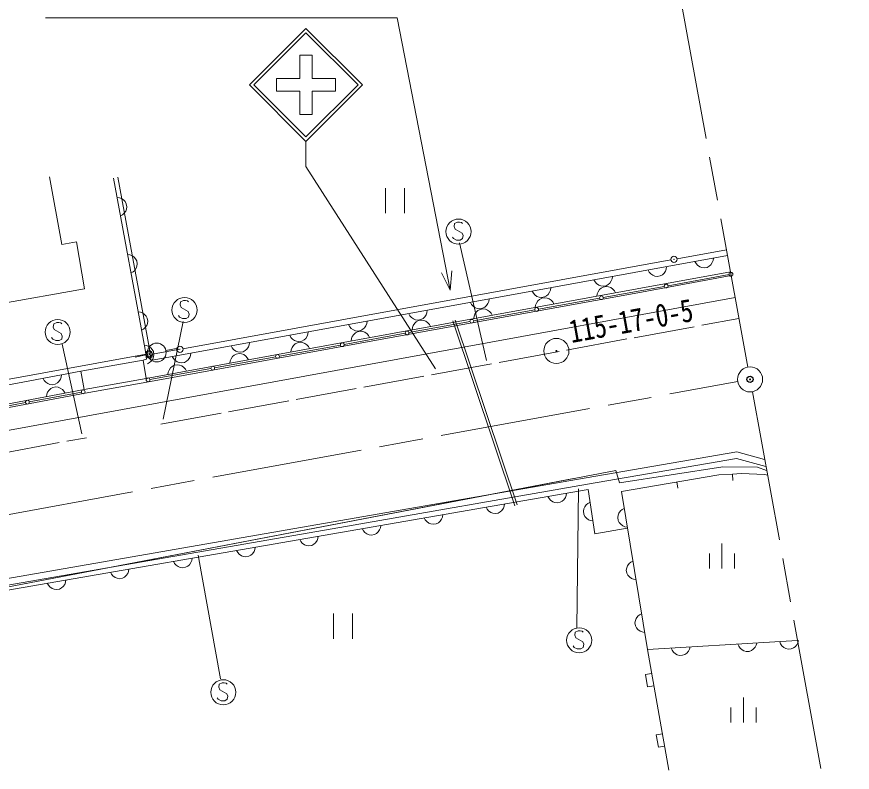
# Model space of a CAD drawing. Units: millimetres, scale not verified. Extents: x 40000 to 680000, y 20000 to 380000.
# Drawn here: x 498107 to 564659, y 259307 to 319496 of the extents above; entities that cross this region are included whole.
import ezdxf
from ezdxf.enums import TextEntityAlignment as Align

# ---------------------------------------------------------------- set-up
doc = ezdxf.new("R2010")
doc.units = ezdxf.units.MM
doc.header["$LTSCALE"] = 1000
doc.header["$PDMODE"] = 32
doc.header["$PDSIZE"] = 500
doc.linetypes.add('CHAIN', pattern=[18.5, 12, -1.5, 3.5, -1.5])
for name, color, linetype, lineweight in [('M-BGD', 7, 'Continuous', 13), ('M-BGD-EXST', 7, 'Continuous', 13), ('M-BMK', 2, 'CHAIN', 13), ('M-BMK-ROW', 30, 'Continuous', 13), ('M-BMK-SRVR', 3, 'Continuous', 13), ('M-STR-HTXT', 7, 'Continuous', 13), ('M-STR-STRC', 7, 'Continuous', 13)]:
    doc.layers.add(name, color=color, linetype=linetype, lineweight=lineweight)
doc.layers.add('M-OTRS', color=6, linetype='Continuous')
doc.styles.add('ＭＳ ゴシック', font='')
doc.styles.get('ＭＳ ゴシック').set_extended_font_data('MS Gothic')

msp = doc.modelspace()

# ---------------------------------------------------------------- linework, layer by layer
at = {"layer": 'M-BGD'}
for p, q in [((501688, 301363), (500726, 306730)), ((508326, 292978), (505816, 306646)), ((505816, 306646), (508326, 292978)), ((506160, 306709), (508671, 293036)), ((527485, 305834), (527485, 303834)), ((529005, 303834), (529005, 305834)), ((506286, 305079), (506098, 305105)), ((506450, 305018), (506286, 305079)), ((506625, 304897), (506450, 305018)), ((506740, 304766), (506625, 304897)), ((506832, 304600), (506740, 304766)), ((506787, 304012), (506849, 304176)), ((506875, 304364), (506832, 304600)), ((506849, 304176), (506875, 304364)), ((506369, 303630), (506536, 303722)), ((506536, 303722), (506667, 303837)), ((506667, 303837), (506787, 304012)), ((502869, 301574), (501688, 301363)), ((503516, 297830), (502869, 301574)), ((507123, 300523), (506935, 300550)), ((507287, 300462), (507123, 300523)), ((507462, 300341), (507287, 300462)), ((507577, 300210), (507462, 300341)), ((507669, 300044), (507577, 300210)), ((547274, 299114), (554724, 300464)), ((553572, 300072), (553599, 300260)), ((507624, 299456), (507686, 299620)), ((507712, 299808), (507669, 300044)), ((507686, 299620), (507712, 299808)), ((549847, 299398), (549874, 299585)), ((552123, 299993), (552214, 299826)), ((552214, 299826), (552330, 299695)), ((552330, 299695), (552504, 299574)), ((552504, 299574), (552667, 299512)), ((552667, 299512), (552855, 299485)), ((552855, 299485), (553091, 299528)), ((553091, 299528), (553258, 299619)), ((553258, 299619), (553389, 299734)), ((553389, 299734), (553510, 299909)), ((553510, 299909), (553572, 300072)), ((507206, 299074), (507372, 299166)), ((507372, 299166), (507504, 299282)), ((507504, 299282), (507624, 299456)), ((527616, 295524), (547274, 299114)), ((554959, 299171), (547515, 297808)), ((554959, 299171), (547515, 297808)), ((555013, 298876), (547569, 297513)), ((548398, 299318), (548489, 299152)), ((548489, 299152), (548605, 299020)), ((548605, 299020), (548779, 298899)), ((548779, 298899), (548943, 298837)), ((548943, 298837), (549130, 298810)), ((549130, 298810), (549367, 298853)), ((549367, 298853), (549533, 298944)), ((549533, 298944), (549665, 299060)), ((549665, 299060), (549785, 299234)), ((549785, 299234), (549847, 299398)), ((554847, 298948), (549983, 298068)), ((544079, 298531), (544170, 298364)), ((544170, 298364), (544286, 298233)), ((544286, 298233), (544460, 298112)), ((545048, 298067), (545214, 298159)), ((545214, 298159), (545346, 298274)), ((545346, 298274), (545466, 298449)), ((545466, 298449), (545528, 298612)), ((545528, 298612), (545554, 298800)), ((494112, 296159), (503516, 297830)), ((547515, 297808), (527878, 294242)), ((547515, 297808), (527878, 294242)), ((547569, 297513), (527931, 293947)), ((539164, 297633), (539256, 297467)), ((540431, 297376), (540552, 297551)), ((540552, 297551), (540613, 297715)), ((540613, 297715), (540640, 297903)), ((544411, 297580), (544350, 297416)), ((544532, 297754), (544411, 297580)), ((544460, 298112), (544624, 298051)), ((544664, 297870), (544532, 297754)), ((544624, 298051), (544812, 298024)), ((544830, 297961), (544664, 297870)), ((544812, 298024), (545048, 298067)), ((549688, 298014), (544824, 297133)), ((545066, 298004), (544830, 297961)), ((545254, 297977), (545066, 298004)), ((545418, 297915), (545254, 297977)), ((545592, 297794), (545418, 297915)), ((545707, 297663), (545592, 297794)), ((545799, 297497), (545707, 297663)), ((555330, 297133), (530919, 292664)), ((535699, 296817), (535726, 297005)), ((539256, 297467), (539371, 297335)), ((539371, 297335), (539546, 297215)), ((539623, 296863), (539502, 296688)), ((539546, 297215), (539710, 297153)), ((539754, 296978), (539623, 296863)), ((544529, 297080), (539665, 296199)), ((539710, 297153), (539897, 297126)), ((539921, 297069), (539754, 296978)), ((539897, 297126), (540133, 297170)), ((540157, 297112), (539921, 297069)), ((540133, 297170), (540300, 297261)), ((540345, 297085), (540157, 297112)), ((540300, 297261), (540431, 297376)), ((540508, 297024), (540345, 297085)), ((540683, 296903), (540508, 297024)), ((540798, 296771), (540683, 296903)), ((544350, 297416), (544323, 297229)), ((534250, 296735), (534341, 296569)), ((534341, 296569), (534457, 296438)), ((534457, 296438), (534631, 296317)), ((534631, 296317), (534795, 296255)), ((534795, 296255), (534983, 296229)), ((535011, 296178), (534845, 296087)), ((534983, 296229), (535219, 296272)), ((535247, 296221), (535011, 296178)), ((535219, 296272), (535385, 296363)), ((535435, 296194), (535247, 296221)), ((535385, 296363), (535517, 296479)), ((535599, 296132), (535435, 296194)), ((535517, 296479), (535637, 296653)), ((535637, 296653), (535699, 296817)), ((539440, 296525), (539413, 296337)), ((539502, 296688), (539440, 296525)), ((540889, 296605), (540798, 296771)), ((507960, 295967), (507772, 295994)), ((508124, 295906), (507960, 295967)), ((508298, 295786), (508124, 295906)), ((508414, 295654), (508298, 295786)), ((508505, 295488), (508414, 295654)), ((508895, 292138), (527616, 295524)), ((529336, 295838), (529427, 295671)), ((529427, 295671), (529542, 295540)), ((529542, 295540), (529717, 295419)), ((530471, 295466), (530602, 295581)), ((530602, 295581), (530723, 295756)), ((530723, 295756), (530785, 295919)), ((530785, 295919), (530811, 296107)), ((534531, 295633), (534504, 295445)), ((539370, 296146), (534507, 295265)), ((534592, 295797), (534531, 295633)), ((534713, 295971), (534592, 295797)), ((534845, 296087), (534713, 295971)), ((535773, 296011), (535599, 296132)), ((535889, 295880), (535773, 296011)), ((535980, 295713), (535889, 295880)), ((508341, 294726), (508461, 294900)), ((508461, 294900), (508522, 295064)), ((508549, 295252), (508505, 295488)), ((508522, 295064), (508549, 295252)), ((524538, 294967), (524629, 294800)), ((525804, 294708), (525925, 294882)), ((525925, 294882), (525987, 295046)), ((525987, 295046), (526014, 295234)), ((534211, 295211), (529348, 294331)), ((529683, 294905), (529621, 294741)), ((529804, 295080), (529683, 294905)), ((529717, 295419), (529881, 295358)), ((529935, 295195), (529804, 295080)), ((529881, 295358), (530069, 295331)), ((530102, 295286), (529935, 295195)), ((530069, 295331), (530305, 295374)), ((530338, 295329), (530102, 295286)), ((530305, 295374), (530471, 295466)), ((530526, 295302), (530338, 295329)), ((530689, 295240), (530526, 295302)), ((530864, 295120), (530689, 295240)), ((530979, 294988), (530864, 295120)), ((531070, 294822), (530979, 294988)), ((532849, 295266), (537772, 280541)), ((533039, 295329), (537962, 280605)), ((508043, 294519), (508209, 294610)), ((508209, 294610), (508341, 294726)), ((527878, 294242), (518294, 292477)), ((527878, 294242), (518294, 292477)), ((521245, 294036), (521307, 294199)), ((521307, 294199), (521334, 294387)), ((529052, 294277), (524189, 293396)), ((524629, 294800), (524744, 294669)), ((524744, 294669), (524919, 294548)), ((524952, 294191), (524832, 294017)), ((524919, 294548), (525082, 294486)), ((525083, 294307), (524952, 294191)), ((525082, 294486), (525270, 294459)), ((525250, 294399), (525083, 294307)), ((525486, 294442), (525250, 294399)), ((525270, 294459), (525506, 294502)), ((525674, 294416), (525486, 294442)), ((525506, 294502), (525673, 294593)), ((525673, 294593), (525804, 294708)), ((525837, 294354), (525674, 294416)), ((526012, 294234), (525837, 294354)), ((526128, 294103), (526012, 294234)), ((529621, 294741), (529594, 294554)), ((516627, 293353), (516654, 293541)), ((527932, 293947), (518348, 292182)), ((519858, 294120), (519949, 293954)), ((519949, 293954), (520064, 293822)), ((520064, 293822), (520238, 293701)), ((520238, 293701), (520402, 293639)), ((520458, 293516), (520292, 293425)), ((520402, 293639), (520590, 293612)), ((520694, 293560), (520458, 293516)), ((520590, 293612), (520826, 293655)), ((520882, 293533), (520694, 293560)), ((520826, 293655), (520992, 293746)), ((521046, 293472), (520882, 293533)), ((520992, 293746), (521124, 293862)), ((521124, 293862), (521245, 294036)), ((524771, 293853), (524744, 293665)), ((524832, 294017), (524771, 293853)), ((526219, 293937), (526128, 294103)), ((508454, 293302), (508267, 293331)), ((508456, 292205), (508326, 292978)), ((508326, 292978), (508456, 292205)), ((508617, 293238), (508454, 293302)), ((508790, 293115), (508617, 293238)), ((508671, 293036), (508801, 292263)), ((508903, 292982), (508790, 293115)), ((508992, 292814), (508903, 292982)), ((509990, 292895), (510969, 293095)), ((515178, 293274), (515269, 293107)), ((515269, 293107), (515384, 292976)), ((515384, 292976), (515558, 292855)), ((515558, 292855), (515722, 292793)), ((516146, 292809), (516312, 292900)), ((516312, 292900), (516444, 293015)), ((516444, 293015), (516565, 293189)), ((516565, 293189), (516627, 293353)), ((523894, 293343), (519030, 292462)), ((519979, 292971), (519952, 292783)), ((520040, 293134), (519979, 292971)), ((520161, 293309), (520040, 293134)), ((520292, 293425), (520161, 293309)), ((521220, 293352), (521046, 293472)), ((521336, 293220), (521220, 293352)), ((521428, 293054), (521336, 293220)), ((494008, 285927), (530919, 292664)), ((508521, 292590), (507542, 292385)), ((508169, 292131), (508456, 292205)), ((518294, 292477), (508424, 290683)), ((518294, 292477), (508424, 290683)), ((518294, 292477), (508424, 290683)), ((518348, 292182), (508478, 290387)), ((508815, 292055), (508939, 292227)), ((508939, 292227), (509003, 292390)), ((509032, 292578), (508992, 292814)), ((509003, 292390), (509032, 292578)), ((510497, 292427), (510588, 292261)), ((510588, 292261), (510704, 292129)), ((511632, 292053), (511764, 292169)), ((511764, 292169), (511884, 292343)), ((511884, 292343), (511946, 292506)), ((511946, 292506), (511973, 292694)), ((518735, 292409), (513871, 291528)), ((515177, 292246), (515116, 292082)), ((515177, 292246), (515116, 292082)), ((515298, 292420), (515177, 292246)), ((515298, 292420), (515177, 292246)), ((515430, 292536), (515298, 292420)), ((515430, 292536), (515298, 292420)), ((515596, 292627), (515430, 292536)), ((515596, 292627), (515430, 292536)), ((515832, 292670), (515596, 292627)), ((515832, 292670), (515596, 292627)), ((515722, 292793), (515910, 292766)), ((516020, 292643), (515832, 292670)), ((516020, 292643), (515832, 292670)), ((515910, 292766), (516146, 292809)), ((516184, 292581), (516020, 292643)), ((516184, 292581), (516020, 292643)), ((516358, 292461), (516184, 292581)), ((516358, 292461), (516184, 292581)), ((516473, 292329), (516358, 292461)), ((516473, 292329), (516358, 292461)), ((516565, 292163), (516473, 292329)), ((516565, 292163), (516473, 292329)), ((503225, 291254), (508169, 292131)), ((508169, 292131), (508424, 290683)), ((508515, 291852), (508682, 291941)), ((508682, 291941), (508815, 292055)), ((510363, 291523), (510242, 291349)), ((510363, 291523), (510242, 291349)), ((510494, 291638), (510363, 291523)), ((510494, 291638), (510363, 291523)), ((510661, 291730), (510494, 291638)), ((510661, 291730), (510494, 291638)), ((510897, 291773), (510661, 291730)), ((510897, 291773), (510661, 291730)), ((510704, 292129), (510878, 292008)), ((510878, 292008), (511042, 291946)), ((511085, 291746), (510897, 291773)), ((511085, 291746), (510897, 291773)), ((511042, 291946), (511229, 291919)), ((511248, 291684), (511085, 291746)), ((511248, 291684), (511085, 291746)), ((511229, 291919), (511465, 291962)), ((511423, 291563), (511248, 291684)), ((511423, 291563), (511248, 291684)), ((511538, 291432), (511423, 291563)), ((511538, 291432), (511423, 291563)), ((511465, 291962), (511632, 292053)), ((515116, 292082), (515089, 291895)), ((515116, 292082), (515089, 291895)), ((489540, 288679), (503225, 291254)), ((501655, 290776), (501681, 290964)), ((503492, 289790), (503225, 291254)), ((513576, 291474), (508712, 290593)), ((510181, 291185), (510154, 290997)), ((510181, 291185), (510154, 290997)), ((510242, 291349), (510181, 291185)), ((510242, 291349), (510181, 291185)), ((511629, 291265), (511538, 291432)), ((511629, 291265), (511538, 291432)), ((500207, 290687), (500299, 290521)), ((500299, 290521), (500415, 290390)), ((500415, 290390), (500590, 290270)), ((500590, 290270), (500754, 290210)), ((500754, 290210), (500942, 290184)), ((500942, 290184), (501178, 290228)), ((501178, 290228), (501344, 290321)), ((501344, 290321), (501475, 290437)), ((501475, 290437), (501595, 290612)), ((501595, 290612), (501655, 290776)), ((508424, 290683), (503492, 289790)), ((503547, 289495), (508478, 290387)), ((503492, 289790), (489849, 287238)), ((503257, 289586), (499103, 288814)), ((500568, 289579), (500507, 289415)), ((500688, 289754), (500568, 289579)), ((500818, 289870), (500688, 289754)), ((500984, 289962), (500818, 289870)), ((501220, 290006), (500984, 289962)), ((501408, 289980), (501220, 290006)), ((501572, 289919), (501408, 289980)), ((501747, 289800), (501572, 289919)), ((501863, 289669), (501747, 289800)), ((501955, 289503), (501863, 289669)), ((503547, 289495), (489904, 286943)), ((500507, 289415), (500481, 289227)), ((498808, 288759), (494654, 287987)), ((555458, 284843), (543471, 282767)), ((557679, 284237), (555458, 284843)), ((555433, 284311), (543559, 282254)), ((557782, 283670), (555433, 284311)), ((554032, 283015), (546268, 281681)), ((555125, 283049), (554032, 283015)), ((555125, 283049), (555817, 283108)), ((555125, 283049), (555140, 282549)), ((555817, 283108), (557682, 283030)), ((557682, 283030), (557906, 282988)), ((543471, 282767), (523753, 279325)), ((543560, 282254), (523843, 278812)), ((550689, 282441), (550774, 281948)), ((523901, 278418), (543621, 281841)), ((541867, 281353), (541895, 281541)), ((543621, 281841), (544155, 278305)), ((546268, 281681), (548337, 269096)), ((546268, 281681), (546353, 281188)), ((540417, 281284), (540507, 281117)), ((540507, 281117), (540621, 280985)), ((540621, 280985), (540795, 280863)), ((540795, 280863), (540958, 280800)), ((541382, 280813), (541549, 280902)), ((541549, 280902), (541681, 281017)), ((541681, 281017), (541804, 281190)), ((541804, 281190), (541867, 281353)), ((535487, 280429), (535577, 280262)), ((535577, 280262), (535691, 280129)), ((536752, 280161), (536874, 280335)), ((536874, 280335), (536937, 280498)), ((536937, 280498), (536965, 280685)), ((540958, 280800), (541146, 280771)), ((541146, 280771), (541382, 280813)), ((543280, 280284), (543247, 280097)), ((543346, 280446), (543280, 280284)), ((543472, 280617), (543346, 280446)), ((543607, 280728), (543472, 280617)), ((543776, 280814), (543607, 280728)), ((546323, 280235), (546190, 280122)), ((546491, 280323), (546323, 280235)), ((530557, 279573), (530647, 279406)), ((531944, 279479), (532007, 279642)), ((532007, 279642), (532035, 279830)), ((535691, 280129), (535865, 280007)), ((535865, 280007), (536028, 279944)), ((536028, 279944), (536216, 279916)), ((536216, 279916), (536452, 279957)), ((536452, 279957), (536619, 280047)), ((536619, 280047), (536752, 280161)), ((543247, 280097), (543283, 279860)), ((543283, 279860), (543369, 279691)), ((543369, 279691), (543481, 279556)), ((543481, 279556), (543652, 279430)), ((546002, 279787), (545972, 279600)), ((545972, 279600), (546011, 279363)), ((546066, 279950), (546002, 279787)), ((546190, 280122), (546066, 279950)), ((523753, 279325), (486255, 272807)), ((527077, 278786), (527105, 278974)), ((530647, 279406), (530761, 279274)), ((530761, 279274), (530935, 279152)), ((530935, 279152), (531098, 279089)), ((531098, 279089), (531286, 279060)), ((531286, 279060), (531522, 279101)), ((531522, 279101), (531689, 279191)), ((531689, 279191), (531822, 279305)), ((531822, 279305), (531944, 279479)), ((543652, 279430), (543813, 279364)), ((543813, 279364), (544000, 279331)), ((546011, 279363), (546099, 279195)), ((546099, 279195), (546212, 279061)), ((546212, 279061), (546385, 278938)), ((546385, 278938), (546547, 278873)), ((546547, 278873), (546735, 278843)), ((523842, 278812), (486344, 272295)), ((493739, 273197), (523901, 278418)), ((525627, 278717), (525717, 278550)), ((525717, 278550), (525832, 278418)), ((525832, 278418), (526005, 278296)), ((526005, 278296), (526168, 278233)), ((526168, 278233), (526356, 278205)), ((526356, 278205), (526592, 278246)), ((526592, 278246), (526759, 278335)), ((526759, 278335), (526892, 278450)), ((526892, 278450), (527014, 278623)), ((527014, 278623), (527077, 278786)), ((546728, 278744), (544155, 278305)), ((520649, 277855), (520739, 277688)), ((520739, 277688), (520853, 277555)), ((520853, 277555), (521026, 277433)), ((521781, 277472), (521913, 277587)), ((521913, 277587), (522035, 277760)), ((522035, 277760), (522098, 277923)), ((522098, 277923), (522127, 278111)), ((554278, 277544), (554278, 275544)), ((515622, 276985), (515711, 276818)), ((516886, 276716), (517008, 276890)), ((517008, 276890), (517071, 277053)), ((517071, 277053), (517100, 277241)), ((521026, 277433), (521189, 277370)), ((521189, 277370), (521377, 277342)), ((521377, 277342), (521613, 277383)), ((521613, 277383), (521781, 277472)), ((512044, 276183), (512073, 276370)), ((515711, 276818), (515826, 276685)), ((515826, 276685), (515999, 276563)), ((515999, 276563), (516162, 276500)), ((516162, 276500), (516350, 276471)), ((516350, 276471), (516586, 276512)), ((516586, 276512), (516753, 276602)), ((516753, 276602), (516886, 276716)), ((553278, 276744), (553278, 275544)), ((555278, 276744), (555278, 275544)), ((510595, 276115), (510684, 275947)), ((510684, 275947), (510799, 275815)), ((510799, 275815), (510972, 275693)), ((510972, 275693), (511135, 275630)), ((511135, 275630), (511323, 275601)), ((511323, 275601), (511559, 275642)), ((511559, 275642), (511726, 275732)), ((511726, 275732), (511859, 275846)), ((511859, 275846), (511981, 276020)), ((511981, 276020), (512044, 276183)), ((546691, 275592), (546661, 275405)), ((546756, 275755), (546691, 275592)), ((546879, 275927), (546756, 275755)), ((547013, 276040), (546879, 275927)), ((547181, 276128), (547013, 276040)), ((505567, 275244), (505657, 275077)), ((505657, 275077), (505772, 274945)), ((505772, 274945), (505945, 274823)), ((506532, 274772), (506699, 274862)), ((506699, 274862), (506832, 274976)), ((506832, 274976), (506954, 275149)), ((506954, 275149), (507017, 275313)), ((507017, 275313), (507045, 275500)), ((546661, 275405), (546700, 275168)), ((546700, 275168), (546789, 275000)), ((546789, 275000), (546902, 274866)), ((546902, 274866), (547074, 274743)), ((500540, 274374), (500630, 274207)), ((500630, 274207), (500744, 274075)), ((501805, 274106), (501927, 274279)), ((501927, 274279), (501990, 274442)), ((501990, 274442), (502018, 274630)), ((505945, 274823), (506108, 274759)), ((506108, 274759), (506296, 274731)), ((506296, 274731), (506532, 274772)), ((547074, 274743), (547237, 274678)), ((547237, 274678), (547424, 274648)), ((500744, 274075), (500918, 273952)), ((500918, 273952), (501081, 273889)), ((501081, 273889), (501269, 273861)), ((501269, 273861), (501505, 273902)), ((501505, 273902), (501672, 273992)), ((501672, 273992), (501805, 274106)), ((523345, 271944), (523345, 269944)), ((524865, 269944), (524865, 271944)), ((547445, 271559), (547381, 271397)), ((547569, 271732), (547445, 271559)), ((547702, 271845), (547569, 271732)), ((547870, 271933), (547702, 271845)), ((547381, 271397), (547351, 271210)), ((547351, 271210), (547390, 270973)), ((547390, 270973), (547478, 270805)), ((547478, 270805), (547591, 270671)), ((547591, 270671), (547764, 270548)), ((547764, 270548), (547926, 270483)), ((547926, 270483), (548114, 270453)), ((548337, 269096), (558952, 269716)), ((556997, 269422), (557047, 269605)), ((558881, 269711), (558953, 269536)), ((558952, 269716), (560307, 269807)), ((558953, 269536), (559053, 269392)), ((560250, 269472), (560330, 269628)), ((560330, 269628), (560378, 269811)), ((548337, 269096), (550050, 259471)), ((550242, 269207), (550312, 269031)), ((550312, 269031), (550411, 268886)), ((550411, 268886), (550569, 268745)), ((551468, 268798), (551609, 268956)), ((551609, 268956), (551690, 269111)), ((551690, 269111), (551739, 269295)), ((555549, 269517), (555620, 269341)), ((555620, 269341), (555718, 269197)), ((555718, 269197), (555877, 269056)), ((555877, 269056), (556032, 268974)), ((556032, 268974), (556215, 268925)), ((556215, 268925), (556455, 268939)), ((556455, 268939), (556631, 269009)), ((556631, 269009), (556775, 269108)), ((556775, 269108), (556916, 269267)), ((556916, 269267), (556997, 269422)), ((559053, 269392), (559213, 269252)), ((559213, 269252), (559368, 269173)), ((559368, 269173), (559552, 269125)), ((559552, 269125), (559791, 269141)), ((559791, 269141), (559967, 269213)), ((559967, 269213), (560111, 269312)), ((560111, 269312), (560250, 269472)), ((550569, 268745), (550724, 268664)), ((550724, 268664), (550907, 268615)), ((550907, 268615), (551147, 268629)), ((551147, 268629), (551323, 268699)), ((551323, 268699), (551468, 268798)), ((548677, 267182), (548185, 267094)), ((548185, 267094), (548360, 266110)), ((548360, 266110), (548853, 266197)), ((555994, 265272), (555994, 263272)), ((554994, 264472), (554994, 263272)), ((556994, 264472), (556994, 263272)), ((549534, 262369), (549042, 262282)), ((549042, 262282), (549217, 261297)), ((549217, 261297), (549709, 261385))]:
    msp.add_line(p, q, dxfattribs=at)
for centre, radius in [((554995, 298975), 150), ((549836, 298041), 150), ((544677, 297107), 150), ((539518, 296172), 150), ((534359, 295238), 150), ((529200, 294304), 150), ((524041, 293370), 150), ((509255, 292744), 750), ((518882, 292435), 150), ((513723, 291501), 150), ((508564, 290567), 150), ((503405, 289614), 150), ((498956, 288787), 150)]:
    msp.add_circle(centre, radius, dxfattribs=at)
at = {"layer": 'M-BGD-EXST'}
for p, q in [((532977, 303018), (532937, 302778)), ((533217, 303138), (532977, 303018)), ((533377, 303138), (533217, 303138)), ((533537, 303098), (533377, 303138)), ((533617, 303018), (533537, 303098)), ((532937, 302778), (533017, 302578)), ((533017, 302578), (533577, 302258)), ((533577, 302258), (533657, 302058)), ((532897, 301818), (532817, 301938)), ((533137, 301698), (532897, 301818)), ((533417, 301698), (533137, 301698)), ((535534, 292118), (533387, 301482)), ((533617, 301818), (533417, 301698)), ((533657, 302058), (533617, 301818)), ((511395, 296892), (511155, 296772)), ((511555, 296892), (511395, 296892)), ((511715, 296852), (511555, 296892)), ((511795, 296772), (511715, 296852)), ((511155, 296772), (511115, 296532)), ((511115, 296532), (511195, 296332)), ((511195, 296332), (511755, 296012)), ((511075, 295572), (510995, 295692)), ((511315, 295452), (511075, 295572)), ((511795, 295572), (511595, 295452)), ((511755, 296012), (511835, 295812)), ((511835, 295812), (511795, 295572)), ((501051, 295018), (501011, 294778)), ((501291, 295138), (501051, 295018)), ((501451, 295138), (501291, 295138)), ((501611, 295098), (501451, 295138)), ((501691, 295018), (501611, 295098)), ((509772, 287426), (511370, 295223)), ((511595, 295452), (511315, 295452)), ((501011, 294778), (501091, 294578)), ((501091, 294578), (501651, 294258)), ((501651, 294258), (501731, 294058)), ((500971, 293818), (500891, 293938)), ((501211, 293698), (500971, 293818)), ((501491, 293698), (501211, 293698)), ((501691, 293818), (501491, 293698)), ((501731, 294058), (501691, 293818)), ((503283, 286269), (501731, 293408)), ((542859, 281875), (542713, 270813)), ((512552, 276613), (514344, 266756)), ((542589, 270461), (542549, 270221)), ((542549, 270221), (542629, 270021)), ((542829, 270581), (542589, 270461)), ((542989, 270581), (542829, 270581)), ((543149, 270541), (542989, 270581)), ((543229, 270461), (543149, 270541)), ((542629, 270021), (543189, 269701)), ((543189, 269701), (543269, 269501)), ((542509, 269261), (542429, 269381)), ((542749, 269141), (542509, 269261)), ((543029, 269141), (542749, 269141)), ((543229, 269261), (543029, 269141)), ((543269, 269501), (543229, 269261)), ((514242, 266322), (514202, 266082)), ((514482, 266442), (514242, 266322)), ((514642, 266442), (514482, 266442)), ((514802, 266402), (514642, 266442)), ((514882, 266322), (514802, 266402)), ((514202, 266082), (514282, 265882)), ((514282, 265882), (514842, 265562)), ((514842, 265562), (514922, 265362)), ((514162, 265122), (514082, 265242)), ((514402, 265002), (514162, 265122)), ((514682, 265002), (514402, 265002)), ((514882, 265122), (514682, 265002)), ((514922, 265362), (514882, 265122))]:
    msp.add_line(p, q, dxfattribs=at)
for centre in [(533297, 302378), (511475, 296132), (501371, 294378), (542909, 269821), (514562, 265682)]:
    msp.add_circle(centre, 1000, dxfattribs=at)
at = {"layer": 'M-BMK'}
for p, q in [((556340, 291590), (548398, 335193)), ((459124, 272867), (555535, 290427)), ((556698, 289622), (564659, 245916))]:
    msp.add_line(p, q, dxfattribs=at)
at = {"layer": 'M-BMK-ROW'}
for p, q in [((554637, 300936), (550702, 300219)), ((550210, 300130), (511350, 293052)), ((511104, 293007), (508914, 292608)), ((508405, 292617), (491655, 289566)), ((508668, 292563), (508650, 292662)), ((546129, 282376), (554346, 283652)), ((554346, 283652), (557115, 283611)), ((557115, 283611), (557839, 283359)), ((493394, 273316), (545828, 283352)), ((545828, 283352), (546129, 282376)), ((542445, 282699), (488702, 272415))]:
    msp.add_line(p, q, dxfattribs=at)
for centre, radius in [((550456, 300174), 250), ((550456, 300174), 10), ((508650, 292662), 250), ((511104, 293007), 250), ((511104, 293007), 10), ((508668, 292563), 250), ((508650, 292662), 10), ((508668, 292563), 10)]:
    msp.add_circle(centre, radius, dxfattribs=at)
at = {"layer": 'M-BMK-SRVR'}
for centre, radius in [((541090, 292872), 1000), ((541090, 292872), 40), ((556519, 290606), 1000), ((556519, 290606), 40)]:
    msp.add_circle(centre, radius, dxfattribs=at)
at = {"layer": 'M-OTRS'}
msp.add_point((556519, 290606), dxfattribs=at)
at = {"layer": 'M-STR-HTXT'}
for p, q in [((528419, 319396), (500403, 319396)), ((532636, 297710), (528419, 319396)), ((532636, 297710), (531937, 299102)), ((532762, 299262), (532636, 297710))]:
    msp.add_line(p, q, dxfattribs=at)
at = {"layer": 'M-STR-STRC'}
for p, q in [((516647, 314064), (521147, 318564)), ((517001, 314064), (521147, 318210)), ((525648, 314063), (521147, 318564)), ((525294, 314063), (521147, 318210)), ((520648, 314564), (520649, 316423)), ((520649, 316423), (520648, 314563)), ((520649, 316423), (521649, 316423)), ((520649, 316423), (521649, 316423)), ((521649, 316423), (521648, 314563)), ((521649, 316423), (521648, 314563)), ((518788, 314564), (520648, 314564)), ((518788, 314564), (518788, 313564)), ((518788, 314564), (518788, 313564)), ((518788, 314564), (520648, 314563)), ((521648, 314563), (523508, 314563)), ((521648, 314563), (523508, 314563)), ((523508, 314563), (523508, 313563)), ((523508, 314563), (523508, 313563)), ((516647, 314064), (521147, 309563)), ((517001, 314064), (521147, 309917)), ((520648, 313564), (518788, 313564)), ((518788, 313564), (520648, 313563)), ((520647, 311703), (520648, 313564)), ((520648, 313563), (520647, 311703)), ((521147, 309917), (525294, 314063)), ((521148, 309563), (525648, 314063)), ((521648, 313563), (521647, 311703)), ((521648, 313563), (521647, 311703)), ((523508, 313563), (521648, 313563)), ((521648, 313563), (523508, 313563)), ((521647, 311703), (520647, 311703)), ((520647, 311703), (521647, 311703)), ((521148, 309563), (521148, 307563)), ((531461, 291435), (521148, 307563)), ((555635, 295462), (552666, 294923)), ((552067, 294799), (547282, 293927)), ((546694, 293824), (541903, 292939)), ((541312, 292834), (536521, 291955)), ((535932, 291848), (531139, 290972)), ((530537, 290859), (525748, 289982)), ((525155, 289879), (520373, 289006)), ((519777, 288900), (514983, 288030)), ((514382, 287922), (509598, 287047)), ((501500, 285571), (496708, 284682)), ((503657, 285950), (502094, 285674))]:
    msp.add_line(p, q, dxfattribs=at)

# ---------------------------------------------------------------- texts
at = {"layer": 'M-BMK-SRVR', "style": 'ＭＳ ゴシック', "width": 0.8}
msp.add_text('115-17-0-5', height=1833, rotation=10.2, dxfattribs=at).set_placement((542382, 292959), align=Align.BOTTOM_LEFT)

doc.saveas('drawing.dxf')
